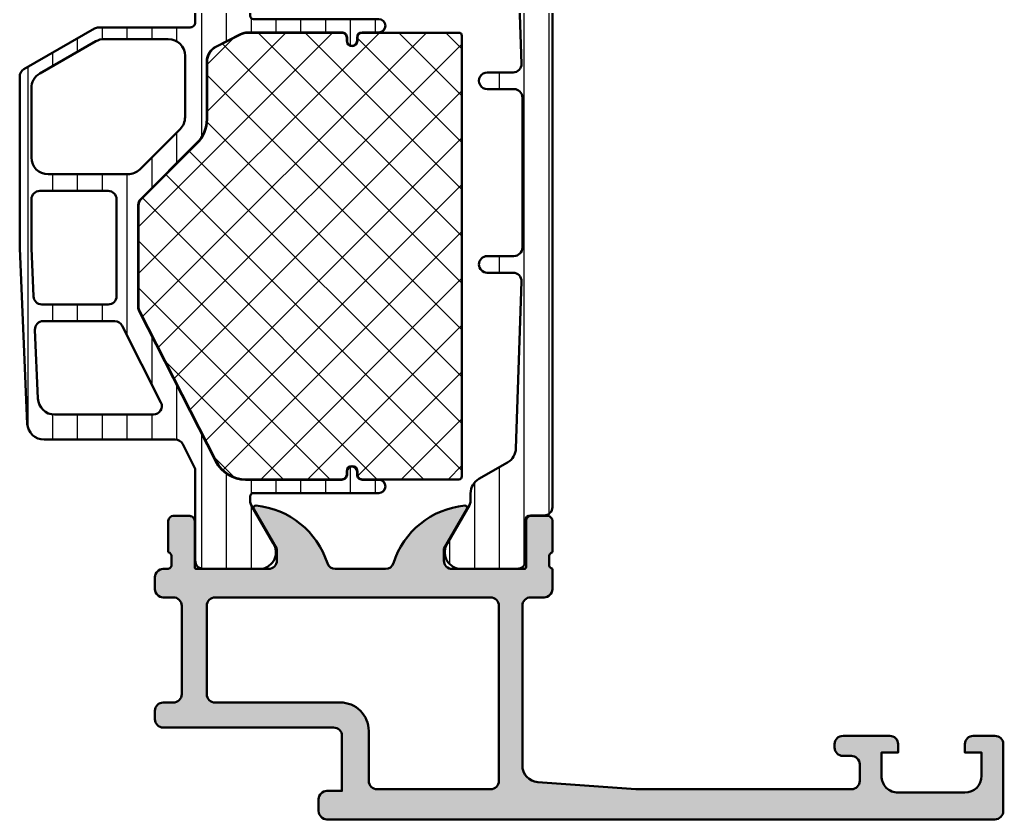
# Model space of a CAD drawing. Extents: x -15 to 48, y 0 to 85.
# Drawn here: x -10.9 to 48, y 0 to 47.9 of the extents above; entities that cross this region are included whole.
import ezdxf

# ---------------------------------------------------------------- set-up
doc = ezdxf.new("R2010")
doc.units = 0
for name, color, linetype, lineweight in [('0S-Alu contour', 7, 'Continuous', 50), ('0S-Alu hatch', 252, 'Continuous', 25), ('0S-Plastic contour', 254, 'Continuous', 50), ('0S-Plastic hatch', 253, 'Continuous', 25), ('0S-PT contour', 91, 'Continuous', 50), ('0S-PT hatch', 103, 'Continuous', 25)]:
    doc.layers.add(name, color=color, linetype=linetype, lineweight=lineweight)
pattern_1 = [(90, (0, 0), (-1.4859, 0), [])]

# ---------------------------------------------------------------- blocks, each defined once
blk = doc.blocks.new('345330__BB4F71C1_906B_44A3_AB1C_2DD8DD9CF4A5_')
at = {"layer": '0S-Alu hatch'}
h = blk.add_hatch(color=256, dxfattribs=at)
edge = h.paths.add_edge_path()
edge.add_line((-2.799999997731219, 14.49995432462671), (-2.799999997731205, 13.79995432462669))
edge.add_arc((-2.299999997731227, 13.79995432462669), 0.4999999999999787, 180, 269.9999999999992)
edge.add_line((-2.299999997731234, 13.29995432462671), (-1.699999997731225, 13.29995432462671))
edge.add_ellipse((-1.699999997731224, 12.79995432462672), major_axis=(-0.4999999999999841, 0), ratio=1, start_angle=180, end_angle=270.0000000000001, ccw=False)
edge.add_line((-1.199999997731239, 12.79995432462672), (-1.199999997731211, 7.499954324626713))
edge.add_ellipse((-1.699999997731239, 7.499954324626727), major_axis=(-0.5000000000000283, 0), ratio=1, start_angle=89.9999999999967, end_angle=180, ccw=False)
edge.add_line((-1.699999997731268, 6.999954324626699), (-2.299999997731234, 6.999954324626699))
edge.add_arc((-2.299999997731248, 6.499954324626713), 0.4999999999999858, 89.99999999999837, 180)
edge.add_line((-2.799999997731234, 6.499954324626713), (-2.799999997731219, 5.999954324626699))
edge.add_arc((-2.299999997731219, 5.999954324626699), 0.5, 180, 270)
edge.add_line((-2.299999997731219, 5.499954324626699), (7.900000002268782, 5.499954324626699))
edge.add_ellipse((7.900000002268781, 4.999954324626698), major_axis=(-0.5000000000000009, 0), ratio=1, start_angle=180, end_angle=269.9999999999999, ccw=False)
edge.add_line((8.400000002268783, 4.999954324626699), (8.400000002268769, 1.699954324626716))
edge.add_line((8.400000002268769, 1.699954324626716), (7.500000002268762, 1.699954324626688))
edge.add_arc((7.500000002268762, 1.199954324626702), 0.4999999999999858, 90, 180)
edge.add_line((7.000000002268777, 1.199954324626702), (7.000000002268777, 0.4999543246266996))
edge.add_arc((7.500000002268784, 0.4999543246267067), 0.5000000000000071, 180, 269.9999999999992)
edge.add_line((7.500000002268777, -4.56753733005e-05), (47.50000000226878, -4.56753733005e-05))
edge.add_arc((47.50000000226878, 0.4999543246267013), 0.5000000000000018, 270, 360)
edge.add_line((48.00000000226877, 0.4999543246267013), (48.00000000226877, 4.499954324626699))
edge.add_arc((47.50000000226878, 4.499954324626701), 0.5, 0, 90)
edge.add_line((47.50000000226878, 4.999954324626701), (46.20000000226877, 4.999954324626699))
edge.add_arc((46.20000000226878, 4.499954324626703), 0.4999999999999965, 90.00000000000081, 180)
edge.add_line((45.70000000226878, 4.499954324626703), (45.70000000226878, 3.999954324626699))
edge.add_line((45.70000000226878, 3.999954324626699), (46.70000000226878, 3.999954324626699))
edge.add_line((46.70000000226878, 3.999954324626699), (46.70000000226878, 2.599954324626708))
edge.add_ellipse((45.70000000226879, 2.599954324626704), major_axis=(-0.9999999999999928, 0), ratio=1, start_angle=90, end_angle=180, ccw=False)
edge.add_line((45.70000000226879, 1.599954324626708), (41.70000000226878, 1.599954324626708))
edge.add_ellipse((41.70000000226877, 2.5999543246267), major_axis=(-0.999999999999992, 0), ratio=1, start_angle=0, end_angle=90.0000000000004, ccw=False)
edge.add_line((40.70000000226878, 2.599954324626699), (40.70000000226878, 3.999954324626699))
edge.add_line((40.70000000226878, 3.999954324626699), (41.70000000226878, 3.999954324626699))
edge.add_line((41.70000000226878, 3.999954324626699), (41.70000000226878, 4.499954324626699))
edge.add_arc((41.20000000226879, 4.499954324626692), 0.4999999999999929, 0, 90.00000000000081)
edge.add_line((41.20000000226878, 4.999954324626685), (38.40000000226878, 4.999954324626713))
edge.add_arc((38.4000000022688, 4.499954324626699), 0.5000000000000142, 90.0000000000016, 180)
edge.add_line((37.90000000226878, 4.499954324626699), (37.90000000226878, 4.299954324626696))
edge.add_arc((38.40000000226878, 4.299954324626696), 0.5, 180, 270)
edge.add_line((38.40000000226878, 3.799954324626696), (38.90000000226878, 3.799954324626696))
edge.add_ellipse((38.90000000226879, 3.299954324626702), major_axis=(-0.4999999999999947, 0), ratio=1, start_angle=180, end_angle=270.0000000000008, ccw=False)
edge.add_line((39.40000000226878, 3.299954324626696), (39.40000000226878, 2.299954324626696))
edge.add_ellipse((38.90000000226878, 2.299954324626717), major_axis=(-0.5000000000000071, 0), ratio=1, start_angle=90, end_angle=180, ccw=False)
edge.add_line((38.90000000226878, 1.79995432462671), (26.00000000226871, 1.799954324626725))
edge.add_line((26.00000000226871, 1.799954324626725), (20.12666855923272, 2.231816930732279))
edge.add_ellipse((20.20000000226877, 3.229124556022594), major_axis=(-0.9999999999999788, 0), ratio=1, start_angle=0, end_angle=85.7946429982913, ccw=False)
edge.add_line((19.20000000226879, 3.229124556022593), (19.20000000226877, 12.79995432462669))
edge.add_ellipse((19.7000000022688, 12.79995432462668), major_axis=(-0.5000000000000285, 0), ratio=1, start_angle=269.9999999999984, end_angle=360, ccw=False)
edge.add_line((19.70000000226881, 13.29995432462671), (20.5000000022688, 13.29995432462671))
edge.add_arc((20.50000000226879, 13.79995432462671), 0.4999999999999965, 270.0000000000012, 360)
edge.add_line((21.00000000226879, 13.79995432462671), (21.00000000226879, 14.99999999690097))
edge.add_ellipse((21.07883644970615, 15.26752059192881), major_axis=(-0.2788950594911843, 0), ratio=1, start_angle=-1.1645893740972042, end_angle=73.58012358050638, ccw=False)
edge.add_line((20.799999, 15.27318899999148), (20.799999, 15.72678299999149))
edge.add_ellipse((21.07886709564317, 15.73244365946855), major_axis=(-0.2789255417371436, 0), ratio=1, start_angle=-73.57540544464308, end_angle=1.1628700728883814, ccw=False)
edge.add_line((20.99999999999999, 15.99998699999149), (21, 17.87999799999999))
edge.add_arc((20.7, 17.879998), 0.3000000000000007, 0, 90)
edge.add_line((20.7, 18.179998), (19.72002568095722, 18.179998))
edge.add_arc((19.72002568095722, 17.87999799999999), 0.3000000000000114, 90.00000000000067, 180)
edge.add_line((19.42002568095721, 17.87999799999999), (19.42002568095722, 15.12))
edge.add_ellipse((19.30002568095722, 15.11999999999999), major_axis=(-0.120000000000001, 0), ratio=1, start_angle=90, end_angle=180, ccw=False)
edge.add_line((19.30002568095721, 14.99999999999999), (15.00000000000001, 15))
edge.add_ellipse((15, 15.5), major_axis=(-0.5000000000000018, 0), ratio=1, start_angle=0, end_angle=90.00000000000063, ccw=False)
edge.add_line((14.5, 15.5), (14.49999999999999, 16.19999999999999))
edge.add_line((14.49999999999999, 16.19999999999999), (15.88149545762236, 18.59282032302756))
edge.add_arc((15.7618802153517, 18.66188021535171), 0.1381197846482991, 329.999999999999, 455.6225775507923)
edge.add_arc((16.23822324117372, 13.82339113815215), 5.000000000000035, 95.62257755079254, 162.2515836439288)
edge.add_ellipse((10.99999999999992, 15.49999999999996), major_axis=(-0.4999999999999589, 0), ratio=1, start_angle=90.00000000000978, end_angle=162.2515836439403, ccw=False)
edge.add_line((11, 15), (8.000000000000007, 14.99999999999999))
edge.add_ellipse((8.000000000000021, 15.50000000000005), major_axis=(-0.5000000000000658, 0), ratio=1, start_angle=17.748416356069697, end_angle=89.9999999999983, ccw=False)
edge.add_arc((2.761776758826194, 13.82339113815223), 4.99999999999996, 17.74841635607022, 84.37742244920626)
edge.add_arc((3.238119784648304, 18.6618802153517), 0.1381197846483025, 84.37742244920538, 209.999999999995)
edge.add_line((3.118504542377632, 18.59282032302755), (4.499999999999992, 16.19999999999999))
edge.add_line((4.499999999999992, 16.19999999999999), (4.499999999999992, 15.50000000000002))
edge.add_ellipse((3.999999999999976, 15.50000000000001), major_axis=(-0.500000000000016, 0), ratio=1, start_angle=90.00000000000182, end_angle=180, ccw=False)
edge.add_line((3.999999999999992, 15), (-0.3000103641063774, 15))
edge.add_ellipse((-0.3000103641063769, 15.12), major_axis=(-0.1200000000000045, 0), ratio=1, start_angle=0, end_angle=89.99999999999977, ccw=False)
edge.add_line((-0.420010364106382, 15.12), (-0.4200103641063464, 17.88003574261858))
edge.add_arc((-0.720010364106372, 17.88003574261856), 0.3000000000000256, 0, 90.00000000000541)
edge.add_line((-0.7200103641064004, 18.18003574261858), (-1.699984683149146, 18.18003574261859))
edge.add_arc((-1.699984683149125, 17.88003574261857), 0.3000000000000185, 90.00000000000406, 180)
edge.add_line((-1.999984683149143, 17.88003574261857), (-1.999984683149165, 16.00002474261007))
edge.add_ellipse((-2.078851778792339, 15.73248140208711), major_axis=(-0.2789255417371697, 0), ratio=1, start_angle=178.8371299271148, end_angle=253.57540544464518, ccw=False)
edge.add_line((-1.79998368314915, 15.72682074261006), (-1.79998368314915, 15.2732267426101))
edge.add_ellipse((-2.078883394668602, 15.26752665095756), major_axis=(-0.2789579540548727, 0), ratio=1, start_angle=106.4261227247847, end_angle=181.1708356793903, ccw=False)
edge.add_line((-1.999999997731237, 14.99995432462671), (-2.299999997731219, 14.99995432462671))
edge.add_arc((-2.299999997731212, 14.4999543246267), 0.5000000000000071, 90.00000000000081, 180)
edge = h.paths.add_edge_path()
edge.add_line((0.8000000022687601, 13.29995432462671), (17.30000000226878, 13.29995432462669))
edge.add_ellipse((17.30000000226878, 12.79995432462669), major_axis=(-0.5, 0), ratio=1, start_angle=180, end_angle=270, ccw=False)
edge.add_line((17.80000000226878, 12.79995432462669), (17.80000000226878, 2.299954324626696))
edge.add_ellipse((17.30000000226878, 2.299954324626696), major_axis=(-0.5, 0), ratio=1, start_angle=90, end_angle=180, ccw=False)
edge.add_line((17.30000000226878, 1.799954324626696), (10.50000000226879, 1.799954324626696))
edge.add_ellipse((10.50000000226879, 2.29995432462671), major_axis=(-0.5000000000000142, 0), ratio=1, start_angle=0, end_angle=90, ccw=False)
edge.add_line((10.00000000226878, 2.29995432462671), (10.00000000226879, 5.299954324626702))
edge.add_arc((8.300000002268796, 5.299954324626702), 1.699999999999995, 0, 90.00000000000024)
edge.add_line((8.300000002268789, 6.999954324626699), (0.8000000022687743, 6.999954324626713))
edge.add_ellipse((0.8000000022687743, 7.499954324626713), major_axis=(-0.5, 0), ratio=1, start_angle=0, end_angle=90, ccw=False)
edge.add_line((0.3000000022687743, 7.499954324626713), (0.3000000022687601, 12.7999543246267))
edge.add_ellipse((0.8000000022687672, 12.7999543246267), major_axis=(-0.5000000000000071, 0), ratio=1, start_angle=270.0000000000008, end_angle=360, ccw=False)
at = {"layer": '0S-Alu contour', "color": 7}
for points in [[(3.118504542377632, 18.59282032302755), (4.499999999999992, 16.19999999999999), (4.499999999999992, 15.50000000000002)], [(14.5, 15.5), (14.49999999999999, 16.19999999999999), (15.88149545762236, 18.59282032302756)], [(-1.999984683149143, 17.88003574261857), (-1.999984683149165, 16.00002474261007)], [(-0.7200103641064004, 18.18003574261858), (-1.699984683149146, 18.18003574261859)], [(-0.420010364106382, 15.12), (-0.4200103641063464, 17.88003574261858)], [(19.42002568095721, 17.87999799999999), (19.42002568095722, 15.12)], [(20.7, 18.179998), (19.72002568095722, 18.179998)], [(20.99999999999999, 15.99998699999149), (21, 17.87999799999999)], [(-1.79998368314915, 15.72682074261006), (-1.79998368314915, 15.2732267426101)], [(20.799999, 15.27318899999148), (20.799999, 15.72678299999149)], [(-1.999999997731237, 14.99995432462671), (-2.299999997731219, 14.99995432462671)], [(3.999999999999992, 15), (-0.3000103641063774, 15)], [(11, 15), (8.000000000000007, 14.99999999999999)], [(19.30002568095721, 14.99999999999999), (15.00000000000001, 15)], [(21.00000000226879, 13.79995432462671), (21.00000000226879, 14.99999999690097)], [(-2.799999997731219, 14.49995432462671), (-2.799999997731205, 13.79995432462669)], [(-2.299999997731234, 13.29995432462671), (-1.699999997731225, 13.29995432462671)], [(0.8000000022687601, 13.29995432462671), (17.30000000226878, 13.29995432462669)], [(19.70000000226881, 13.29995432462671), (20.5000000022688, 13.29995432462671)], [(-1.199999997731239, 12.79995432462672), (-1.199999997731211, 7.499954324626713)], [(0.3000000022687743, 7.499954324626713), (0.3000000022687601, 12.7999543246267)], [(17.80000000226878, 12.79995432462669), (17.80000000226878, 2.299954324626696)], [(19.20000000226879, 3.229124556022593), (19.20000000226877, 12.79995432462669)], [(-2.799999997731234, 6.499954324626713), (-2.799999997731219, 5.999954324626699)], [(-1.699999997731268, 6.999954324626699), (-2.299999997731234, 6.999954324626699)], [(8.300000002268789, 6.999954324626699), (0.8000000022687741, 6.999954324626713)], [(-2.299999997731219, 5.499954324626699), (7.900000002268782, 5.499954324626699)], [(8.400000002268783, 4.999954324626699), (8.400000002268769, 1.699954324626716), (7.500000002268762, 1.699954324626688)], [(10.00000000226878, 2.29995432462671), (10.00000000226879, 5.299954324626702)], [(41.20000000226878, 4.999954324626685), (38.40000000226878, 4.999954324626713)], [(47.50000000226878, 4.999954324626701), (46.20000000226877, 4.999954324626699)], [(37.90000000226878, 4.499954324626699), (37.90000000226878, 4.299954324626696)], [(40.70000000226878, 2.599954324626699), (40.70000000226878, 3.999954324626699), (41.70000000226878, 3.999954324626699), (41.70000000226878, 4.499954324626699)], [(45.70000000226878, 4.499954324626703), (45.70000000226878, 3.999954324626699), (46.70000000226878, 3.999954324626699), (46.70000000226878, 2.599954324626708)], [(48.00000000226877, 0.4999543246267013), (48.00000000226877, 4.499954324626699)], [(38.40000000226878, 3.799954324626696), (38.90000000226878, 3.799954324626696)], [(39.40000000226878, 3.299954324626696), (39.40000000226878, 2.299954324626696)], [(17.30000000226878, 1.799954324626696), (10.50000000226879, 1.799954324626696)], [(38.90000000226878, 1.79995432462671), (26.00000000226871, 1.799954324626725), (20.12666855923272, 2.231816930732279)], [(7.000000002268777, 1.199954324626702), (7.000000002268777, 0.4999543246266996)], [(45.70000000226879, 1.599954324626708), (41.70000000226878, 1.599954324626708)], [(7.500000002268777, -4.56753733005e-05), (47.50000000226878, -4.56753733005e-05)]]:
    blk.add_lwpolyline(points, dxfattribs=at)
for centre, radius, start, end in [((3.238119784648304, 18.6618802153517), 0.1381197846483025, 84.37742244920538, 209.999999999995), ((2.761776758826194, 13.82339113815223), 4.99999999999996, 17.74841635607022, 84.37742244920626), ((16.23822324117372, 13.82339113815215), 5.000000000000035, 95.62257755079254, 162.2515836439288), ((15.7618802153517, 18.66188021535171), 0.1381197846482991, 329.999999999999, 95.62257755079234), ((-1.699984683149125, 17.88003574261857), 0.3000000000000185, 90.00000000000406, 180), ((-0.720010364106372, 17.88003574261856), 0.3000000000000256, 0, 90.00000000000541), ((19.72002568095722, 17.87999799999999), 0.3000000000000114, 90.00000000000067, 180), ((20.7, 17.879998), 0.3000000000000007, 0, 90), ((-2.299999997731212, 14.4999543246267), 0.5000000000000071, 90.00000000000081, 180), ((-2.299999997731227, 13.79995432462669), 0.4999999999999787, 180, 269.9999999999992), ((20.50000000226879, 13.79995432462671), 0.4999999999999965, 270.0000000000012, 0), ((-2.299999997731248, 6.499954324626713), 0.4999999999999858, 89.99999999999837, 180), ((8.300000002268796, 5.299954324626702), 1.699999999999995, 0, 90.00000000000024), ((-2.299999997731219, 5.999954324626699), 0.5, 180, 270), ((38.4000000022688, 4.499954324626699), 0.5000000000000142, 90.0000000000016, 180), ((41.20000000226879, 4.499954324626692), 0.4999999999999929, 0, 90.00000000000081), ((46.20000000226878, 4.499954324626703), 0.4999999999999965, 90.00000000000081, 180), ((47.50000000226878, 4.499954324626701), 0.5, 0, 90), ((38.40000000226878, 4.299954324626696), 0.5, 180, 270), ((7.500000002268762, 1.199954324626702), 0.4999999999999858, 90, 180), ((7.500000002268784, 0.4999543246267067), 0.5000000000000071, 180, 269.9999999999992), ((47.50000000226878, 0.4999543246267013), 0.5000000000000018, 270, 0)]:
    blk.add_arc(centre, radius, start, end, dxfattribs=at)
at = {"layer": '0S-Alu contour', "color": 7, "extrusion": (0, 0, -1)}
for centre, radius, start, end in [((2.078851778792339, 15.73248140208711), 0.2789255417371697, 106.4245945553548, 181.1628700728853), ((-21.07886709564317, 15.73244365946855), 0.2789255417371436, 358.8371299271116, 73.57540544464322), ((-3.999999999999976, 15.50000000000001), 0.500000000000016, 180, 269.9999999999982), ((-8.000000000000021, 15.50000000000005), 0.5000000000000658, 270.0000000000017, 342.2515836439303), ((-10.99999999999992, 15.49999999999996), 0.4999999999999589, 197.7484163560598, 269.9999999999902), ((-15, 15.5), 0.5000000000000018, 269.9999999999994, 0), ((2.078883394668602, 15.26752665095756), 0.2789579540548727, 178.8291643206097, 253.5738772752153), ((0.3000103641063769, 15.12), 0.1200000000000045, 270.0000000000002, 0), ((-19.30002568095722, 15.11999999999999), 0.120000000000001, 180, 270), ((-21.07883644970615, 15.26752059192881), 0.2788950594911843, 286.4198764194936, 1.164589374097237), ((1.699999997731224, 12.79995432462672), 0.4999999999999841, 89.99999999999991, 180), ((-0.8000000022687672, 12.7999543246267), 0.5000000000000071, 0, 89.9999999999992), ((-17.30000000226878, 12.79995432462669), 0.5, 90, 180), ((-19.7000000022688, 12.79995432462668), 0.5000000000000285, 0, 90.0000000000016), ((1.699999997731239, 7.499954324626727), 0.5000000000000283, 180, 270.0000000000033), ((-0.8000000022687743, 7.499954324626713), 0.5, 270, 0), ((-7.900000002268781, 4.999954324626698), 0.5000000000000009, 90.0000000000001, 180), ((-38.90000000226879, 3.299954324626702), 0.4999999999999947, 89.9999999999992, 180), ((-20.20000000226877, 3.229124556022594), 0.9999999999999788, 274.2053570017087, 0), ((-41.70000000226877, 2.5999543246267), 0.999999999999992, 269.9999999999996, 0), ((-45.70000000226879, 2.599954324626704), 0.9999999999999928, 180, 270), ((-10.50000000226879, 2.29995432462671), 0.5000000000000142, 270, 0), ((-17.30000000226878, 2.299954324626696), 0.5, 180, 270), ((-38.90000000226878, 2.299954324626717), 0.5000000000000071, 180, 270)]:
    blk.add_arc(centre, radius, start, end, dxfattribs=at)
blk = doc.blocks.new('284041__0EE7B151_01AF_4F88_A27D_D2D71C5E9C29___168C7CEF_CD72_432E_8023_5BCD17A5CF96_')
at = {"layer": '0S-Plastic hatch'}
h = blk.add_hatch(dxfattribs=at)
h.set_pattern_fill('ANSI31', color=256, scale=0.4680000000000001, angle=45, style=0)
h.set_pattern_definition(pattern_1)
edge = h.paths.add_edge_path()
edge.add_arc((-10.39994503262543, 44.50555136975355), 0.5000000000000941, 119.9999999999768, 180)
edge.add_line((-10.89994503262552, 44.50555136975355), (-10.89994503262553, 34.20192051683887))
edge.add_line((-10.89994503262553, 34.20192051683887), (-10.44170151195217, 23.70641835525526))
edge.add_arc((-9.442653290370473, 23.75003774262063), 0.9999999999998387, 182.5000000000017, 270.0000000000061)
edge.add_line((-9.442653290370364, 22.75003774262079), (-1.58244936833281, 22.75003774262078))
edge.add_ellipse((-1.582449368332776, 22.25003774262095), major_axis=(-0.4999999999998224, 0), ratio=1, start_angle=207.0072193886976, end_angle=270.0000000000038, ccw=False)
edge.add_line((-1.136974711653998, 22.47708912503636), (-0.4219590108660114, 21.07422881015874))
edge.add_ellipse((-0.6892438048734543, 20.93799798070952), major_axis=(-0.3000000000000417, 0), ratio=1, start_angle=179.9920113084649, end_angle=207.0072193886795, ccw=False)
edge.add_line((-0.3892438077894766, 20.93795615201859), (-0.3900006170636985, 15.51003635968231))
edge.add_arc((0.1099953603749171, 15.51003372005723), 0.4999959774455833, 179.9996975182267, 270.0003024811859)
edge.add_line((0.1099979999999902, 15.01003774261861), (3.586539498099462, 15.01003774261861))
edge.add_arc((3.444228849108114, 15.99985581734146), 0.9999960709244732, 278.1816080518995, 392.7270160998407)
edge.add_line((4.285481498099457, 16.54049074261861), (2.966964645140812, 18.82422923560862))
edge.add_ellipse((3.399977361871217, 19.07422920990819), major_axis=(-0.5000000000000293, 0), ratio=1, start_angle=0.001175055589214935, end_angle=29.999996599344, ccw=False)
edge.add_line((2.89997736197634, 19.07421895561372), (2.900054967374479, 19.35003774219382))
edge.add_ellipse((3.100054967587931, 19.35003774240733), major_axis=(-0.2000000002134512, 0), ratio=1, start_angle=270.0000000612014, end_angle=360, ccw=False)
edge.add_line((3.100054967374298, 19.55003774262079), (10.60005496737447, 19.5500377426208))
edge.add_arc((10.60005496737449, 19.9500377426208), 0.3999999999999986, 269.9999999999959, 449.9999999999959)
edge.add_line((10.60005496737452, 20.3500377426208), (9.600054967374582, 20.35003774262079))
edge.add_ellipse((9.600054967374477, 20.65003774262073), major_axis=(-0.2999999999999474, 0), ratio=1, start_angle=0, end_angle=90.00000000002012, ccw=False)
edge.add_line((9.300054967374528, 20.65003774262073), (9.30005496737457, 20.8500377426208))
edge.add_arc((9.000054967374531, 20.85003774262079), 0.3000000000000398, 0, 180)
edge.add_line((8.700054967374491, 20.85003774262079), (8.700054967374491, 20.65003774262078))
edge.add_ellipse((8.400054967374585, 20.65003774262073), major_axis=(-0.2999999999999065, 0), ratio=1, start_angle=89.99999999999358, end_angle=180, ccw=False)
edge.add_line((8.400054967374551, 20.35003774262083), (2.629705717146556, 20.35003774262079))
edge.add_ellipse((2.629705717146603, 22.35003774262084), major_axis=(-2.000000000000056, 0), ratio=1, start_angle=27.00721938869009, end_angle=89.99999999999869, ccw=False)
edge.add_line((0.8478070904306845, 21.44183221295911), (-3.745419689304377, 30.45374000661946))
edge.add_ellipse((-3.29994503262626, 30.6807913890349), major_axis=(-0.4999999999992484, 0), ratio=1, start_angle=0, end_angle=27.007219388735678, ccw=False)
edge.add_line((-3.799945032625508, 30.6807913890349), (-3.799945032625508, 36.80445333034914))
edge.add_ellipse((-3.299945032625516, 36.80445333034914), major_axis=(-0.499999999999992, 0), ratio=1, start_angle=314.9999999999975, end_angle=360, ccw=False)
edge.add_line((-3.653498423218771, 37.15800672094243), (-0.2857314702525002, 40.52577367390846))
edge.add_arc((-1.699945032625549, 41.93998723628161), 2.000000000000004, 314.999999999998, 360)
edge.add_line((0.3000549673744552, 41.93998723628161), (0.3000549673745709, 45.40251688121396))
edge.add_ellipse((1.300054967374494, 45.40251688121392), major_axis=(-0.9999999999999232, 0), ratio=1, start_angle=296.9864693082955, end_angle=360, ccw=False)
edge.add_line((0.8462748960453012, 46.29363059273693), (2.314224088476706, 47.0411514541439))
edge.add_ellipse((2.768004159805649, 46.15003774262179), major_axis=(-0.999999999999005, 0), ratio=1, start_angle=270.0000000000114, end_angle=296.9864693083062, ccw=False)
edge.add_line((2.76800415980545, 47.15003774262079), (8.400054967374407, 47.15003774262076))
edge.add_ellipse((8.400054967374514, 46.8500377426209), major_axis=(-0.2999999999998621, 0), ratio=1, start_angle=180, end_angle=270.00000000002, ccw=False)
edge.add_line((8.700054967374378, 46.8500377426209), (8.700054967374491, 46.65003774262078))
edge.add_arc((9.000054967374503, 46.65003774262078), 0.3000000000000114, 180, 360)
edge.add_line((9.300054967374514, 46.65003774262078), (9.300054967374521, 46.85003774262073))
edge.add_ellipse((9.600054967374462, 46.85003774262085), major_axis=(-0.2999999999999403, 0), ratio=1, start_angle=270.0000000000312, end_angle=360, ccw=False)
edge.add_line((9.600054967374298, 47.15003774262079), (10.60005496737447, 47.1500377426208))
edge.add_arc((10.60005496737444, 47.55003774262081), 0.4000000000000057, 270.0000000000041, 450.000000000004)
edge.add_line((10.60005496737441, 47.95003774262081), (3.100054967374354, 47.95003774262085))
edge.add_ellipse((3.100054967374515, 48.15003774262077), major_axis=(-0.1999999999999176, 0), ratio=1, start_angle=0, end_angle=89.99999999995413, ccw=False)
edge.add_line((2.9000549673746, 48.15003774262076), (2.899977361976333, 48.42585652962268))
edge.add_ellipse((3.399977361871197, 48.42584627532902), major_axis=(-0.5000000000000151, 0), ratio=1, start_angle=330.00000340065736, end_angle=359.9988249444108, ccw=False)
edge.add_line((2.966964645140798, 48.67584624962857), (4.285481498099457, 50.95958474261863))
edge.add_arc((3.444228849108114, 51.50021966789577), 0.99999607092447, 327.2729839001595, 441.8183919481005)
edge.add_line((3.586539498099462, 52.49003774261861), (0.1099979999999903, 52.49003774261862))
edge.add_arc((0.1099953603749242, 51.99004176517999), 0.4999959774455975, 89.99969751881494, 180.0003024817733)
edge.add_line((-0.3900006170637055, 51.9900391255498), (-0.3894094438636983, 47.75007957131184))
edge.add_ellipse((-0.689409440947623, 47.75003774262078), major_axis=(-0.2999999999999903, 0), ratio=1, start_angle=89.99999999999909, end_angle=180.0079886915353, ccw=False)
edge.add_line((-0.6894094409476282, 47.45003774262079), (-6.165970436409708, 47.45003774262079))
edge.add_arc((-6.165970436409814, 46.95003774262041), 0.5000000000003766, 89.99999999998779, 119.9999999999898)
edge.add_line((-6.415970436409927, 47.383050444513), (-10.6499450326253, 44.93856407164596))
edge = h.paths.add_edge_path()
edge.add_ellipse((-9.199945032625484, 43.81273104672615), major_axis=(-0.9999999999999959, 0), ratio=1, start_angle=300.0000000000001, end_angle=360, ccw=False)
edge.add_line((-9.699945032625484, 44.67875645051059), (-6.344431405492535, 46.61606314640524))
edge.add_ellipse((-5.844431405492528, 45.7500377426208), major_axis=(-1, 0), ratio=1, start_angle=270.0000000000004, end_angle=300.0000000000005, ccw=False)
edge.add_line((-5.844431405492535, 46.7500377426208), (-1.99994503262544, 46.7500377426208))
edge.add_ellipse((-1.99994503262544, 45.7500377426208), major_axis=(-1, 0), ratio=1, start_angle=180, end_angle=270, ccw=False)
edge.add_line((-0.9999450326254404, 45.7500377426208), (-0.9999450326254399, 42.06425130499389))
edge.add_ellipse((-1.999945032625447, 42.06425130499389), major_axis=(-1.000000000000007, 0), ratio=1, start_angle=135.0000000000006, end_angle=180, ccw=False)
edge.add_line((-1.292838251438887, 41.35714452380734), (-3.707051813811998, 38.94293096143425))
edge.add_ellipse((-4.414158594998546, 39.65003774262079), major_axis=(-1, 0), ratio=1, start_angle=90, end_angle=135.0000000000001, ccw=False)
edge.add_line((-4.414158594998546, 38.6500377426208), (-9.199945032625484, 38.6500377426208))
edge.add_ellipse((-9.199945032625484, 39.65003774262079), major_axis=(-1, 0), ratio=1, start_angle=0, end_angle=90, ccw=False)
edge.add_line((-10.19994503262548, 39.65003774262079), (-10.19994503262548, 43.81273104672615))
edge = h.paths.add_edge_path()
edge.add_ellipse((-9.486964033625874, 29.35003774262095), major_axis=(-0.4999999999998437, 0), ratio=1, start_angle=-90.00000000002109, end_angle=2.499999999990507, ccw=False)
edge.add_line((-9.48696403362569, 29.85003774262079), (-5.201609791065855, 29.85003774262078))
edge.add_ellipse((-5.201609791065862, 29.35003774262071), major_axis=(-0.5000000000000792, 0), ratio=1, start_angle=206.736747597795, end_angle=269.9999999999992, ccw=False)
edge.add_line((-4.755068277857638, 29.57498368497528), (-2.437811529662463, 24.97498368497521))
edge.add_ellipse((-2.88435304287055, 24.75003774262071), major_axis=(-0.4999999999999219, 0), ratio=1, start_angle=89.9999999999983, end_angle=206.7367475977941, ccw=False)
edge.add_line((-2.884353042870564, 24.25003774262079), (-8.807477825119143, 24.2500377426208))
edge.add_ellipse((-8.80747782511912, 25.25003774262077), major_axis=(-0.999999999999968, 0), ratio=1, start_angle=2.500000000003297, end_angle=89.9999999999988, ccw=False)
edge.add_line((-9.806526046700945, 25.20641835525538), (-9.98648814441665, 29.32822804893837))
edge = h.paths.add_edge_path()
edge.add_ellipse((-9.699945032625479, 37.1500377426208), major_axis=(-0.5, 0), ratio=1, start_angle=270.0000000000008, end_angle=360, ccw=False)
edge.add_line((-9.699945032625484, 37.6500377426208), (-5.599945032625463, 37.6500377426208))
edge.add_ellipse((-5.599945032625463, 37.1500377426208), major_axis=(-0.5, 0), ratio=1, start_angle=180, end_angle=270, ccw=False)
edge.add_line((-5.099945032625463, 37.1500377426208), (-5.099945032625459, 31.35003774262079))
edge.add_ellipse((-5.599945032625463, 31.35003774262079), major_axis=(-0.5000000000000036, 0), ratio=1, start_angle=90, end_angle=180, ccw=False)
edge.add_line((-5.599945032625463, 30.85003774262079), (-9.574285919442694, 30.85003774262079))
edge.add_ellipse((-9.574285919442708, 31.35003774262081), major_axis=(-0.5000000000000155, 0), ratio=1, start_angle=2.500000000001819, end_angle=90.00000000000159, ccw=False)
edge.add_line((-10.07381003023365, 31.32822804893812), (-10.19994503262548, 34.21719457117193))
edge.add_line((-10.19994503262548, 34.21719457117193), (-10.19994503262548, 37.1500377426208))
at = {"layer": '0S-Alu contour', "color": 7}
for points in [[(-9.699945032625484, 44.67875645051059), (-6.344431405492535, 46.61606314640524)], [(-5.844431405492535, 46.7500377426208), (-1.99994503262544, 46.7500377426208)], [(-0.9999450326254404, 45.7500377426208), (-0.9999450326254399, 42.06425130499389)], [(-10.19994503262548, 39.65003774262079), (-10.19994503262548, 43.81273104672615)], [(-1.292838251438887, 41.35714452380734), (-3.707051813811998, 38.94293096143425)], [(-4.414158594998546, 38.6500377426208), (-9.199945032625484, 38.6500377426208)], [(-10.07381003023365, 31.32822804893812), (-10.19994503262548, 34.21719457117193), (-10.19994503262548, 37.1500377426208)], [(-9.699945032625484, 37.6500377426208), (-5.599945032625463, 37.6500377426208)], [(-5.099945032625463, 37.1500377426208), (-5.099945032625459, 31.35003774262079)], [(-5.599945032625463, 30.85003774262079), (-9.574285919442694, 30.85003774262079)], [(-9.48696403362569, 29.85003774262079), (-5.201609791065855, 29.85003774262078)], [(-4.755068277857638, 29.57498368497528), (-2.437811529662463, 24.97498368497521)], [(-9.806526046700945, 25.20641835525538), (-9.98648814441665, 29.32822804893837)], [(-2.884353042870564, 24.25003774262079), (-8.807477825119143, 24.2500377426208)]]:
    blk.add_lwpolyline(points, dxfattribs=at)
at = {"layer": '0S-Alu contour', "color": 7, "extrusion": (0, 0, -1)}
for centre, radius, start, end in [((5.844431405492528, 45.7500377426208), 1, 59.99999999999951, 89.99999999999959), ((1.99994503262544, 45.7500377426208), 1, 90, 180), ((9.199945032625484, 43.81273104672615), 0.9999999999999959, 0, 59.99999999999986), ((1.999945032625447, 42.06425130499389), 1.000000000000007, 180, 224.9999999999994), ((9.199945032625484, 39.65003774262079), 1, 270, 0), ((4.414158594998546, 39.65003774262079), 1, 224.9999999999999, 270), ((9.699945032625479, 37.1500377426208), 0.5, 0, 89.9999999999992), ((5.599945032625463, 37.1500377426208), 0.5, 90, 180), ((9.574285919442708, 31.35003774262081), 0.5000000000000155, 269.9999999999984, 357.4999999999982), ((5.599945032625463, 31.35003774262079), 0.5000000000000036, 180, 270), ((9.486964033625874, 29.35003774262095), 0.4999999999998437, 357.5000000000095, 90.00000000002115), ((5.201609791065862, 29.35003774262071), 0.5000000000000792, 90.00000000000081, 153.263252402205), ((8.80747782511912, 25.25003774262077), 0.999999999999968, 270.0000000000012, 357.4999999999967), ((2.88435304287055, 24.75003774262071), 0.4999999999999219, 153.2632524022059, 270.0000000000017)]:
    blk.add_arc(centre, radius, start, end, dxfattribs=at)
at = {"layer": '0S-Plastic contour', "color": 7}
for points in [[(3.586539498099462, 52.49003774261861), (0.1099979999999903, 52.49003774261862)], [(-0.3900006170637055, 51.9900391255498), (-0.3894094438636983, 47.75007957131184)], [(2.966964645140798, 48.67584624962857), (4.285481498099457, 50.95958474261863)], [(2.9000549673746, 48.15003774262076), (2.899977361976333, 48.42585652962268)], [(10.60005496737441, 47.95003774262081), (3.100054967374354, 47.95003774262085)], [(-6.415970436409927, 47.383050444513), (-10.6499450326253, 44.93856407164596)], [(-0.6894094409476282, 47.45003774262079), (-6.165970436409708, 47.45003774262079)], [(2.76800415980545, 47.15003774262079), (8.400054967374407, 47.15003774262076)], [(9.600054967374298, 47.15003774262079), (10.60005496737447, 47.1500377426208)], [(0.8462748960453012, 46.29363059273693), (2.314224088476706, 47.0411514541439)], [(8.700054967374378, 46.8500377426209), (8.700054967374491, 46.65003774262078)], [(9.300054967374514, 46.65003774262078), (9.300054967374521, 46.85003774262073)], [(0.3000549673744552, 41.93998723628161), (0.3000549673745709, 45.40251688121396)], [(-10.89994503262552, 44.50555136975355), (-10.89994503262553, 34.20192051683887), (-10.44170151195217, 23.70641835525526)], [(-3.653498423218771, 37.15800672094243), (-0.2857314702525002, 40.52577367390846)], [(-3.799945032625508, 30.6807913890349), (-3.799945032625508, 36.80445333034914)], [(0.8478070904306845, 21.44183221295911), (-3.745419689304377, 30.45374000661946)], [(-9.442653290370364, 22.75003774262079), (-1.58244936833281, 22.75003774262078)], [(-1.136974711653998, 22.47708912503636), (-0.4219590108660114, 21.07422881015874)], [(-0.3892438077894766, 20.93795615201859), (-0.3900006170636985, 15.51003635968231)], [(8.700054967374491, 20.85003774262079), (8.700054967374491, 20.65003774262078)], [(9.300054967374528, 20.65003774262073), (9.30005496737457, 20.8500377426208)], [(8.400054967374551, 20.35003774262083), (2.629705717146556, 20.35003774262079)], [(10.60005496737452, 20.3500377426208), (9.600054967374582, 20.35003774262079)], [(3.100054967374298, 19.55003774262079), (10.60005496737447, 19.5500377426208)], [(2.89997736197634, 19.07421895561372), (2.900054967374479, 19.35003774219382)], [(4.285481498099457, 16.54049074261861), (2.966964645140812, 18.82422923560862)], [(0.1099979999999902, 15.01003774261861), (3.586539498099462, 15.01003774261861)]]:
    blk.add_lwpolyline(points, dxfattribs=at)
for centre, radius, start, end in [((0.1099953603749242, 51.99004176517999), 0.4999959774455975, 89.99969751881494, 180.0003024817733), ((3.444228849108114, 51.50021966789577), 0.99999607092447, 327.2729839001595, 81.8183919481005), ((10.60005496737444, 47.55003774262081), 0.4000000000000057, 270.0000000000041, 90.00000000000406), ((-6.165970436409814, 46.95003774262041), 0.5000000000003766, 89.99999999998779, 119.9999999999898), ((9.000054967374503, 46.65003774262078), 0.3000000000000114, 180, 0), ((-10.39994503262543, 44.50555136975355), 0.5000000000000941, 119.9999999999768, 180), ((-1.699945032625549, 41.93998723628161), 2.000000000000004, 314.999999999998, 0), ((-9.442653290370473, 23.75003774262063), 0.9999999999998387, 182.5000000000017, 270.0000000000061), ((9.000054967374531, 20.85003774262079), 0.3000000000000398, 0, 180), ((10.60005496737449, 19.9500377426208), 0.3999999999999986, 269.9999999999959, 89.99999999999594), ((3.444228849108114, 15.99985581734146), 0.9999960709244732, 278.1816080518995, 32.72701609984073), ((0.1099953603749171, 15.51003372005723), 0.4999959774455833, 179.9996975182267, 270.0003024811859)]:
    blk.add_arc(centre, radius, start, end, dxfattribs=at)
at = {"layer": '0S-Plastic contour', "color": 7, "extrusion": (0, 0, -1)}
for centre, radius, start, end in [((-3.399977361871197, 48.42584627532902), 0.5000000000000151, 0.0011750555892266, 29.99999659934266), ((0.689409440947623, 47.75003774262078), 0.2999999999999903, 179.9920113084647, 270.0000000000009), ((-3.100054967374515, 48.15003774262077), 0.1999999999999176, 270.0000000000459, 0), ((-2.768004159805649, 46.15003774262179), 0.999999999999005, 63.01353069169379, 89.99999999998857), ((-8.400054967374514, 46.8500377426209), 0.2999999999998621, 89.99999999997999, 180), ((-9.600054967374462, 46.85003774262085), 0.2999999999999403, 0, 89.99999999996878), ((-1.300054967374494, 45.40251688121392), 0.9999999999999232, 0, 63.01353069170447), ((3.299945032625516, 36.80445333034914), 0.499999999999992, 0, 45.00000000000247), ((3.29994503262626, 30.6807913890349), 0.4999999999992484, 332.9927806112643, 0), ((1.582449368332776, 22.25003774262095), 0.4999999999998224, 89.99999999999618, 152.9927806113024), ((-2.629705717146603, 22.35003774262084), 2.000000000000056, 270.0000000000013, 332.9927806113099), ((0.6892438048734543, 20.93799798070952), 0.3000000000000417, 152.9927806113205, 180.0079886915352), ((-8.400054967374585, 20.65003774262073), 0.2999999999999065, 180, 270.0000000000064), ((-9.600054967374477, 20.65003774262073), 0.2999999999999474, 269.9999999999799, 0), ((-3.100054967587931, 19.35003774240733), 0.2000000002134512, 0, 89.99999993879862), ((-3.399977361871217, 19.07422920990819), 0.5000000000000293, 330.000003400656, 359.9988249444108)]:
    blk.add_arc(centre, radius, start, end, dxfattribs=at)
blk = doc.blocks.new('466520__3C33AD6B_97A0_4AFF_B4A6_A1CC31A59D47_')
at = {"layer": '0S-PT hatch'}
h = blk.add_hatch(dxfattribs=at)
h.set_pattern_fill('ANSI37', color=256, scale=0.625, angle=90, style=0)
h.set_pattern_definition([(135, (0, 0), (-1.403165018917055, -1.403165018917055), []), (225, (0, 0), (1.403165018917055, -1.403165018917055), [])])
edge = h.paths.add_edge_path()
edge.add_arc((15.40010993475323, 46.95003774262199), 0.1799999999987989, 0, 89.99999999999324)
edge.add_line((15.40010993475325, 47.13003774262079), (9.600054967374383, 47.1300377426208))
edge.add_arc((9.600054967374376, 46.8500377426208), 0.2800000000000082, 89.99999999999856, 180)
edge.add_line((9.320054967374368, 46.8500377426208), (9.320054967374546, 46.65003774262082))
edge.add_ellipse((9.000054967374531, 46.65003774262082), major_axis=(-0.3200000000000145, 0), ratio=1, start_angle=0, end_angle=180, ccw=False)
edge.add_line((8.680054967374517, 46.65003774262082), (8.68005496737429, 46.85003774262091))
edge.add_arc((8.40005496737436, 46.85003774262086), 0.2799999999999301, 0, 90.00000000002181)
edge.add_line((8.400054967374253, 47.13003774262079), (2.768004159805514, 47.13003774262079))
edge.add_arc((2.768004159805755, 46.15003774262183), 0.9799999999989523, 90.00000000001413, 116.9864693083108)
edge.add_line((2.323299689903352, 47.0233291799134), (0.8553504974717967, 46.27580831850653))
edge.add_arc((1.30005496737457, 45.40251688121382), 0.9800000000001375, 116.9864693083, 180)
edge.add_line((0.3200549673744335, 45.40251688121382), (0.3200549673744959, 41.9399872362819))
edge.add_ellipse((-1.699945032625528, 41.93998723628189), major_axis=(-2.020000000000023, 0), ratio=1, start_angle=135.0000000000001, end_angle=180, ccw=False)
edge.add_line((-0.2715893346286793, 40.51163153828504), (-3.639356287595077, 37.14386458531865))
edge.add_arc((-3.299945032625544, 36.80445333034911), 0.479999999999992, 134.9999999999994, 180)
edge.add_line((-3.779945032625536, 36.80445333034911), (-3.779945032625477, 30.68079138903495))
edge.add_arc((-3.299945032625799, 30.68079138903518), 0.4799999999996772, 180, 207.0072193887225)
edge.add_line((-3.727600703037197, 30.46282206191627), (0.8656260766977009, 21.45091426825562))
edge.add_arc((2.629705717146379, 22.35003774262084), 1.980000000000033, 207.0072193886941, 270.0000000000027)
edge.add_line((2.62970571714647, 20.37003774262081), (8.400054967374565, 20.37003774262078))
edge.add_arc((8.400054967374587, 20.65003774262066), 0.2799999999998768, 269.9999999999956, 360)
edge.add_line((8.680054967374463, 20.65003774262066), (8.680054967374517, 20.85003774262081))
edge.add_ellipse((9.000054967374531, 20.8500377426208), major_axis=(-0.3200000000000145, 0), ratio=1, start_angle=180, end_angle=360, ccw=False)
edge.add_line((9.320054967374546, 20.8500377426208), (9.320054967374546, 20.65003774262065))
edge.add_arc((9.600054967374447, 20.65003774262071), 0.2799999999999017, 180, 270.0000000000204)
edge.add_line((9.600054967374547, 20.37003774262081), (15.40010993475193, 20.3700377426208))
edge.add_arc((15.40010993475189, 20.55003774262075), 0.17999999999995, 270.0000000000113, 360)
edge.add_line((15.58010993475184, 20.55003774262075), (15.58010993475203, 46.95003774262199))
at = {"layer": '0S-PT contour', "color": 7}
for points in [[(8.400054967374253, 47.13003774262079), (2.768004159805514, 47.13003774262079)], [(15.40010993475325, 47.13003774262079), (9.600054967374383, 47.1300377426208)], [(2.323299689903352, 47.0233291799134), (0.8553504974717967, 46.27580831850653)], [(8.680054967374517, 46.65003774262082), (8.68005496737429, 46.85003774262091)], [(9.320054967374368, 46.8500377426208), (9.320054967374546, 46.65003774262082)], [(15.58010993475184, 20.55003774262075), (15.58010993475203, 46.95003774262199)], [(0.3200549673744335, 45.40251688121382), (0.3200549673744959, 41.9399872362819)], [(-0.2715893346286793, 40.51163153828504), (-3.639356287595077, 37.14386458531865)], [(-3.779945032625536, 36.80445333034911), (-3.779945032625477, 30.68079138903495)], [(-3.727600703037197, 30.46282206191627), (0.8656260766977013, 21.45091426825562)], [(8.680054967374463, 20.65003774262066), (8.680054967374517, 20.85003774262081)], [(9.320054967374546, 20.8500377426208), (9.320054967374546, 20.65003774262065)], [(2.62970571714647, 20.37003774262081), (8.400054967374565, 20.37003774262078)], [(9.600054967374547, 20.37003774262081), (15.40010993475193, 20.3700377426208)]]:
    blk.add_lwpolyline(points, dxfattribs=at)
for centre, radius, start, end in [((2.768004159805755, 46.15003774262183), 0.9799999999989523, 90.00000000001413, 116.9864693083108), ((8.40005496737436, 46.85003774262086), 0.2799999999999301, 0, 90.00000000002181), ((9.600054967374376, 46.8500377426208), 0.2800000000000082, 89.99999999999856, 180), ((15.40010993475323, 46.95003774262199), 0.1799999999987989, 0, 89.99999999999324), ((1.30005496737457, 45.40251688121382), 0.9800000000001375, 116.9864693083, 180), ((-3.299945032625544, 36.80445333034911), 0.479999999999992, 134.9999999999994, 180), ((-3.299945032625799, 30.68079138903518), 0.4799999999996772, 180, 207.0072193887225), ((2.629705717146379, 22.35003774262084), 1.980000000000033, 207.0072193886941, 270.0000000000027), ((8.400054967374587, 20.65003774262066), 0.2799999999998768, 269.9999999999956, 0), ((9.600054967374447, 20.65003774262071), 0.2799999999999017, 180, 270.0000000000204), ((15.40010993475189, 20.55003774262075), 0.17999999999995, 270.0000000000113, 0)]:
    blk.add_arc(centre, radius, start, end, dxfattribs=at)
at = {"layer": '0S-PT contour', "color": 7, "extrusion": (0, 0, -1)}
for centre, radius, start, end in [((-9.000054967374531, 46.65003774262082), 0.3200000000000145, 180, 0), ((1.699945032625528, 41.93998723628189), 2.020000000000023, 180, 224.9999999999999), ((-9.000054967374531, 20.8500377426208), 0.3200000000000145, 0, 180)]:
    blk.add_arc(centre, radius, start, end, dxfattribs=at)
blk = doc.blocks.new('284041__5642AE46_2E3C_4D9F_BCC3_4D33633F768A___B290270C_8554_4855_8620_E04A7F58C961_')
at = {"layer": '0S-Plastic hatch'}
h = blk.add_hatch(dxfattribs=at)
h.set_pattern_fill('ANSI31', color=256, scale=0.4680000000000001, angle=45, style=0)
h.set_pattern_definition(pattern_1)
edge = h.paths.add_edge_path()
edge.add_line((18.81766006032338, 55.27715616118635), (19.1490726977679, 45.2665818067622))
edge.add_ellipse((18.64934647878233, 45.25003774261858), major_axis=(-0.5000000000000002, 0), ratio=1, start_angle=90.0000000000008, end_angle=181.8961562031938, ccw=False)
edge.add_line((18.64934647878234, 44.75003774261859), (17.09927979381494, 44.75003774261859))
edge.add_arc((17.09927979381496, 44.25003774261858), 0.5000000000000071, 90.00000000000205, 270.0000000000021)
edge.add_line((17.09927979381493, 43.75003774261857), (18.69927979381495, 43.75003774261857))
edge.add_ellipse((18.69927979381495, 43.25003774261857), major_axis=(-0.5, 0), ratio=1, start_angle=180, end_angle=269.9999999999996, ccw=False)
edge.add_line((19.19927979381495, 43.25003774261857), (19.19927979381494, 34.25003774261857))
edge.add_ellipse((18.69927979381493, 34.25003774261858), major_axis=(-0.5000000000000071, 0), ratio=1, start_angle=90.0000000000008, end_angle=180, ccw=False)
edge.add_line((18.69927979381494, 33.75003774261858), (17.09927979381493, 33.75003774261858))
edge.add_arc((17.09927979381494, 33.25003774261857), 0.5, 90.00000000000081, 270.0000000000008)
edge.add_line((17.09927979381493, 32.75003774261858), (18.64934647878233, 32.75003774261858))
edge.add_ellipse((18.64934647878234, 32.25003774261858), major_axis=(-0.4999999999999929, 0), ratio=1, start_angle=178.1038437968023, end_angle=270.0000000000004, ccw=False)
edge.add_line((19.1490726977679, 32.23349367847493), (18.81766006032338, 22.22291932405081))
edge.add_ellipse((17.81820762235225, 22.25600745233807), major_axis=(-0.9999999999999941, 0), ratio=1, start_angle=120.00000000046651, end_angle=178.103843796805, ccw=False)
edge.add_line((18.31820762235929, 21.38998204855771), (16.60036010306707, 20.39818232084891))
edge.add_arc((17.10072020616756, 19.5315332002169), 1.000720206185007, 120.0000000005282, 180)
edge.add_line((16.09999999998256, 19.5315332002169), (16.10002263802363, 19.07421895561451))
edge.add_ellipse((15.6000226381288, 19.07422920990814), major_axis=(-0.4999999999999867, 0), ratio=1, start_angle=150.0000034006559, end_angle=179.998824944721, ccw=False)
edge.add_line((16.03303535485916, 18.8242292356086), (14.71451850190051, 16.54049074261859))
edge.add_arc((15.55577115089186, 15.99985581734144), 0.9999960709244783, 147.2729839001597, 261.8183919481001)
edge.add_line((15.41346050190051, 15.01003774261859), (18.89000199999998, 15.01003774261859))
edge.add_arc((18.89000463962506, 15.5100337200572), 0.4999959774455833, 269.9996975188133, 360.0003024817733)
edge.add_line((19.39000061706367, 15.5100363596874), (19.38966598775745, 17.91003474261859))
edge.add_ellipse((19.68966598775746, 17.91003474261858), major_axis=(-0.3000000000000043, 0), ratio=1, start_angle=270.0000000000007, end_angle=360, ccw=False)
edge.add_line((19.68966598775745, 18.21003474261859), (20.49999732109078, 18.21003474261859))
edge.add_arc((20.49999999615561, 18.70931454027792), 0.4992797976665036, 269.999693017973, 360.0003069811977)
edge.add_line((20.99927979381494, 18.70931721533553), (20.99927979381494, 58.79075826989444))
edge.add_arc((20.49999999615561, 58.79076094495925), 0.4992797976664966, 359.9996930176151, 450.0003069820265)
edge.add_line((20.49999732109079, 59.29004074261858), (19.68966598775745, 59.29004074261857))
edge.add_ellipse((19.68966598775745, 59.59004074261857), major_axis=(-0.29999999999999, 0), ratio=1, start_angle=0, end_angle=90, ccw=False)
edge.add_line((19.38966598775746, 59.59004074261857), (19.39000061706367, 61.99003912555488))
edge.add_arc((18.89000463962504, 61.99004176517995), 0.499995977445601, 359.9996975182267, 450.000302481185)
edge.add_line((18.89000199999997, 62.49003774261858), (15.4134605019005, 62.49003774261858))
edge.add_arc((15.55577115089185, 61.50021966789573), 0.9999960709244742, 98.18160805189984, 212.7270160998408)
edge.add_line((14.71451850190051, 60.95958474261858), (16.03303535485916, 58.67584624962856))
edge.add_ellipse((15.60002263812867, 58.42584627532897), major_axis=(-0.5000000000001141, 0), ratio=1, start_angle=180.0011750555892, end_angle=209.9999965993418, ccw=False)
edge.add_line((16.10002263802363, 58.42585652962343), (16.09999999998256, 57.9685422850212))
edge.add_arc((17.1007202061693, 57.96854228502125), 1.000720206186745, 180, 239.9999999994719)
edge.add_line((16.60036010306794, 57.10189316438774), (18.31820762235928, 56.11009343667946))
edge.add_ellipse((17.81820762235221, 55.24406803289907), major_axis=(-1.000000000000031, 0), ratio=1, start_angle=181.8961562031965, end_angle=239.99999999953332, ccw=False)
at = {"layer": '0S-Plastic contour', "color": 7}
for points in [[(18.89000199999997, 62.49003774261858), (15.4134605019005, 62.49003774261858)], [(19.38966598775746, 59.59004074261857), (19.39000061706367, 61.99003912555488)], [(14.71451850190051, 60.95958474261858), (16.03303535485916, 58.67584624962856)], [(20.49999732109079, 59.29004074261858), (19.68966598775745, 59.29004074261857)], [(16.10002263802363, 58.42585652962343), (16.09999999998256, 57.9685422850212)], [(20.99927979381494, 18.70931721533553), (20.99927979381494, 58.79075826989444)], [(16.60036010306794, 57.10189316438774), (18.31820762235928, 56.11009343667946)], [(18.81766006032338, 55.27715616118635), (19.1490726977679, 45.2665818067622)], [(18.64934647878234, 44.75003774261859), (17.09927979381494, 44.75003774261859)], [(17.09927979381493, 43.75003774261857), (18.69927979381495, 43.75003774261857)], [(19.19927979381495, 43.25003774261857), (19.19927979381494, 34.25003774261857)], [(18.69927979381494, 33.75003774261858), (17.09927979381493, 33.75003774261858)], [(17.09927979381493, 32.75003774261858), (18.64934647878233, 32.75003774261858)], [(19.1490726977679, 32.23349367847493), (18.81766006032338, 22.22291932405081)], [(18.31820762235929, 21.38998204855771), (16.60036010306707, 20.39818232084891)], [(16.09999999998256, 19.5315332002169), (16.10002263802363, 19.07421895561451)], [(16.03303535485916, 18.8242292356086), (14.71451850190051, 16.54049074261859)], [(19.39000061706367, 15.5100363596874), (19.38966598775745, 17.91003474261859)], [(19.68966598775745, 18.21003474261859), (20.49999732109078, 18.21003474261859)], [(15.41346050190051, 15.01003774261859), (18.89000199999998, 15.01003774261859)]]:
    blk.add_lwpolyline(points, dxfattribs=at)
for centre, radius, start, end in [((15.55577115089185, 61.50021966789573), 0.9999960709244742, 98.18160805189984, 212.7270160998408), ((18.89000463962504, 61.99004176517995), 0.499995977445601, 359.9996975182267, 90.00030248118505), ((20.49999999615561, 58.79076094495925), 0.4992797976664966, 359.9996930176151, 90.0003069820266), ((17.1007202061693, 57.96854228502125), 1.000720206186745, 180, 239.9999999994719), ((17.09927979381496, 44.25003774261858), 0.5000000000000071, 90.00000000000205, 270.0000000000021), ((17.09927979381494, 33.25003774261857), 0.5, 90.00000000000081, 270.0000000000008), ((17.10072020616756, 19.5315332002169), 1.000720206185007, 120.0000000005282, 180), ((20.49999999615561, 18.70931454027792), 0.4992797976665036, 269.999693017973, 0.0003069811976936), ((15.55577115089186, 15.99985581734144), 0.9999960709244783, 147.2729839001597, 261.8183919481001), ((18.89000463962506, 15.5100337200572), 0.4999959774455833, 269.9996975188133, 0.0003024817733149)]:
    blk.add_arc(centre, radius, start, end, dxfattribs=at)
at = {"layer": '0S-Plastic contour', "color": 7, "extrusion": (0, 0, -1)}
for centre, radius, start, end in [((-19.68966598775745, 59.59004074261857), 0.29999999999999, 270, 0), ((-15.60002263812867, 58.42584627532897), 0.5000000000001141, 150.0000034006582, 179.9988249444108), ((-17.81820762235221, 55.24406803289907), 1.000000000000031, 120.0000000004667, 178.1038437968035), ((-18.64934647878233, 45.25003774261858), 0.5000000000000002, 178.1038437968062, 269.9999999999992), ((-18.69927979381495, 43.25003774261857), 0.5, 90.0000000000004, 180), ((-18.69927979381493, 34.25003774261858), 0.5000000000000071, 180, 269.9999999999992), ((-18.64934647878234, 32.25003774261858), 0.4999999999999929, 89.99999999999959, 181.8961562031978), ((-17.81820762235225, 22.25600745233807), 0.9999999999999941, 181.8961562031951, 239.9999999995335), ((-15.6000226381288, 19.07422920990814), 0.4999999999999867, 180.001175055279, 209.9999965993441), ((-19.68966598775746, 17.91003474261858), 0.3000000000000043, 0, 89.99999999999935)]:
    blk.add_arc(centre, radius, start, end, dxfattribs=at)
blk = doc.blocks.new('466520__8C7A633B_91E0_4A23_8D24_E931E3AC45BF_')
at = {"layer": '0S-Alu contour', "color": 7}
blk.add_blockref('345330__BB4F71C1_906B_44A3_AB1C_2DD8DD9CF4A5_', (0, 0), dxfattribs=at)
at = {"layer": '0S-Plastic contour', "color": 7}
for name in ['284041__5642AE46_2E3C_4D9F_BCC3_4D33633F768A___B290270C_8554_4855_8620_E04A7F58C961_', '284041__0EE7B151_01AF_4F88_A27D_D2D71C5E9C29___168C7CEF_CD72_432E_8023_5BCD17A5CF96_']:
    blk.add_blockref(name, (0, 0), dxfattribs=at)
at = {"layer": '0S-PT contour', "color": 7}
blk.add_blockref('466520__3C33AD6B_97A0_4AFF_B4A6_A1CC31A59D47_', (0, 0), dxfattribs=at)

msp = doc.modelspace()

# ---------------------------------------------------------------- block references
at = {"layer": '0S-Alu contour', "color": 7}
msp.add_blockref('466520__8C7A633B_91E0_4A23_8D24_E931E3AC45BF_', (0, 0), dxfattribs=at)

doc.saveas('drawing.dxf')
